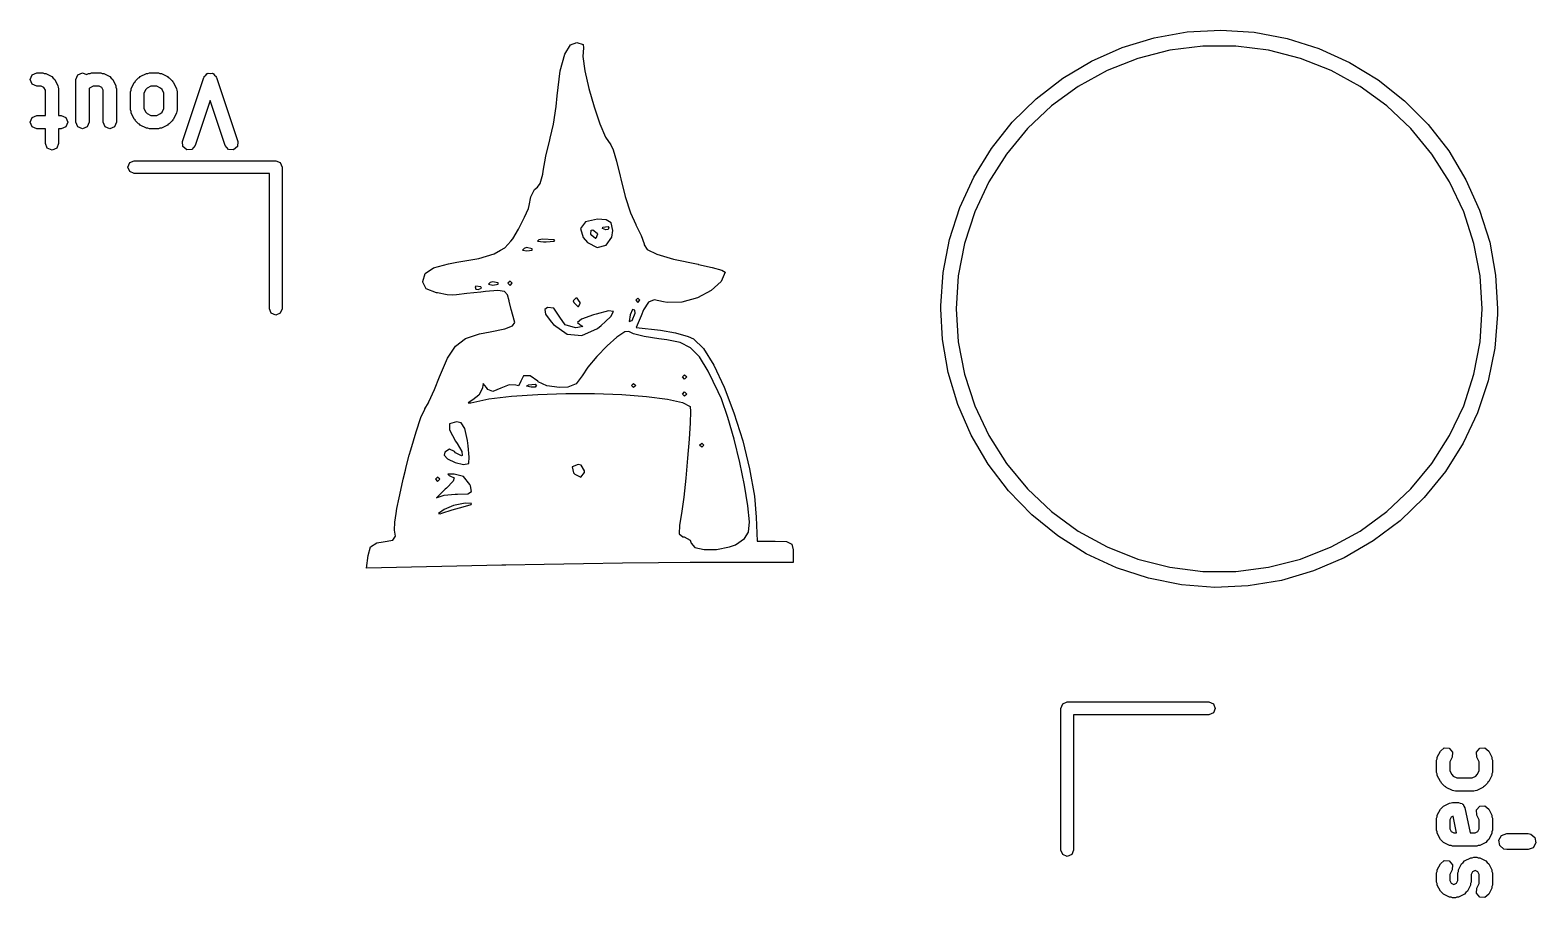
# Model space of a CAD drawing. Extents: x 83 to 117, y -104 to -70.4.
# Drawn here: x 102.83 to 116.97, y -78.53 to -70.39 of the extents above; entities that cross this region are included whole.
import ezdxf

# ---------------------------------------------------------------- set-up
doc = ezdxf.new("R2010")
doc.units = 0
doc.layers.add('BLACK', color=7, linetype='CONTINUOUS')

msp = doc.modelspace()

# ---------------------------------------------------------------- linework, layer by layer
at = {"layer": 'BLACK', "linetype": 'CONTINUOUS'}
for p, q in [((113.39, -70.4573), (113.699, -70.4023)), ((113.699, -70.4023), (114.014, -70.385)), ((114.014, -70.385), (114.328, -70.4056)), ((114.328, -70.4056), (114.637, -70.4638)), ((107.854, -70.6102), (107.908, -70.5227)), ((107.908, -70.5227), (107.967, -70.5)), ((107.967, -70.5), (108.026, -70.5193)), ((108.029, -70.5506), (108.024, -70.6332)), ((108.026, -70.5193), (108.029, -70.5506)), ((112.801, -70.6763), (113.088, -70.549)), ((113.088, -70.549), (113.39, -70.4573)), ((113.845, -70.535), (113.537, -70.5739)), ((114.155, -70.535), (113.845, -70.535)), ((114.463, -70.5739), (114.155, -70.535)), ((114.637, -70.4638), (114.937, -70.5587)), ((114.937, -70.5587), (115.224, -70.689)), ((107.812, -70.7678), (107.854, -70.6102)), ((108.024, -70.6332), (108.043, -70.7677)), ((112.53, -70.8372), (112.801, -70.6763)), ((113.237, -70.651), (112.948, -70.7652)), ((113.537, -70.5739), (113.237, -70.651)), ((114.763, -70.651), (114.463, -70.5739)), ((115.052, -70.7652), (114.763, -70.651)), ((115.224, -70.689), (115.492, -70.8527)), ((102.833, -70.8486), (102.852, -70.8044)), ((102.852, -70.8044), (102.896, -70.7861)), ((102.896, -70.7861), (102.953, -70.7861)), ((102.953, -70.7861), (102.966, -70.7916)), ((102.966, -70.7916), (102.981, -70.7927)), ((102.981, -70.7927), (103.038, -70.8212)), ((103.038, -70.8212), (103.051, -70.8362)), ((103.051, -70.8362), (103.066, -70.8492)), ((103.262, -70.8486), (103.28, -70.8044)), ((103.28, -70.8044), (103.324, -70.7861)), ((103.324, -70.7861), (103.363, -70.8021)), ((103.363, -70.8021), (103.382, -70.7927)), ((103.382, -70.7927), (103.397, -70.7916)), ((103.397, -70.7916), (103.41, -70.7861)), ((103.41, -70.7861), (103.496, -70.7861)), ((103.496, -70.7861), (103.509, -70.7916)), ((103.509, -70.7916), (103.524, -70.7927)), ((103.524, -70.7927), (103.581, -70.8212)), ((103.581, -70.8212), (103.594, -70.8362)), ((103.594, -70.8362), (103.609, -70.8492)), ((103.823, -70.8615), (103.852, -70.8329)), ((103.852, -70.8329), (103.861, -70.829)), ((103.861, -70.829), (103.868, -70.8212)), ((103.868, -70.8212), (103.925, -70.7927)), ((103.925, -70.7927), (103.939, -70.7916)), ((103.939, -70.7916), (103.953, -70.7861)), ((103.953, -70.7861), (104.039, -70.7861)), ((104.039, -70.7861), (104.052, -70.7916)), ((104.052, -70.7916), (104.067, -70.7927)), ((104.067, -70.7927), (104.124, -70.8212)), ((104.124, -70.8212), (104.13, -70.829)), ((104.13, -70.829), (104.14, -70.8329)), ((104.14, -70.8329), (104.168, -70.8615)), ((104.265, -71.4288), (104.465, -70.8288)), ((104.465, -70.8288), (104.468, -70.8253)), ((104.468, -70.8206), (104.483, -70.8076)), ((104.468, -70.8253), (104.468, -70.8206)), ((104.483, -70.8076), (104.496, -70.7927)), ((104.496, -70.7927), (104.501, -70.7923)), ((104.501, -70.7923), (104.505, -70.7893)), ((104.505, -70.7893), (104.524, -70.7907)), ((104.524, -70.7907), (104.544, -70.7893)), ((104.544, -70.7893), (104.548, -70.7923)), ((104.548, -70.7923), (104.552, -70.7927)), ((104.552, -70.7927), (104.565, -70.8076)), ((104.565, -70.8076), (104.58, -70.8206)), ((104.58, -70.8206), (104.581, -70.8253)), ((104.581, -70.8253), (104.584, -70.8288)), ((104.584, -70.8288), (104.784, -71.4288)), ((107.784, -71), (107.812, -70.7678)), ((108.043, -70.7677), (108.08, -70.9322)), ((112.281, -71.0294), (112.53, -70.8372)), ((112.948, -70.7652), (112.677, -70.9146)), ((115.323, -70.9146), (115.052, -70.7652)), ((102.852, -70.8928), (102.833, -70.8486)), ((102.896, -70.9111), (102.852, -70.8928)), ((102.938, -70.9111), (102.896, -70.9111)), ((102.963, -70.9237), (102.938, -70.9111)), ((102.976, -70.949), (102.963, -70.9237)), ((102.976, -71.1861), (102.976, -70.949)), ((103.066, -70.8492), (103.094, -70.9063)), ((103.094, -70.9063), (103.096, -70.9208)), ((103.096, -70.9208), (103.101, -70.9343)), ((103.101, -70.9343), (103.101, -71.1861)), ((103.262, -71.2486), (103.262, -70.8486)), ((103.39, -70.9285), (103.387, -70.9316)), ((103.387, -70.9316), (103.387, -71.2486)), ((103.425, -70.9111), (103.39, -70.9285)), ((103.481, -70.9111), (103.425, -70.9111)), ((103.506, -70.9237), (103.481, -70.9111)), ((103.519, -70.949), (103.506, -70.9237)), ((103.519, -71.2486), (103.519, -70.949)), ((103.609, -70.8492), (103.637, -70.9063)), ((103.637, -70.9063), (103.638, -70.9208)), ((103.638, -70.9208), (103.644, -70.9343)), ((103.644, -70.9343), (103.644, -71.2486)), ((103.776, -70.9629), (103.782, -70.9494)), ((103.776, -71.1343), (103.776, -70.9629)), ((103.782, -70.9494), (103.783, -70.9349)), ((103.783, -70.9349), (103.811, -70.8778)), ((103.811, -70.8778), (103.819, -70.871)), ((103.819, -70.871), (103.823, -70.8615)), ((103.919, -70.9427), (103.901, -70.9776)), ((103.901, -70.9776), (103.901, -71.1195)), ((103.933, -70.9285), (103.919, -70.9427)), ((103.968, -70.9111), (103.933, -70.9285)), ((104.024, -70.9111), (103.968, -70.9111)), ((104.059, -70.9285), (104.024, -70.9111)), ((104.073, -70.9427), (104.059, -70.9285)), ((104.09, -70.9776), (104.073, -70.9427)), ((104.09, -71.1195), (104.09, -70.9776)), ((104.168, -70.8615), (104.172, -70.871)), ((104.172, -70.871), (104.18, -70.8778)), ((104.18, -70.8778), (104.209, -70.9349)), ((104.209, -70.9349), (104.21, -70.9494)), ((104.21, -70.9494), (104.215, -70.9629)), ((104.215, -70.9629), (104.215, -71.1343)), ((108.08, -70.9322), (108.129, -71.1054)), ((112.677, -70.9146), (112.426, -71.0969)), ((115.574, -71.0969), (115.323, -70.9146)), ((115.492, -70.8527), (115.74, -71.0475)), ((103.901, -71.1195), (103.919, -71.1544)), ((104.073, -71.1544), (104.09, -71.1195)), ((104.524, -71.0462), (104.384, -71.4683)), ((104.665, -71.4683), (104.524, -71.0462)), ((107.747, -71.2673), (107.773, -71.101)), ((107.773, -71.101), (107.784, -71)), ((108.129, -71.1054), (108.184, -71.2655)), ((112.057, -71.2502), (112.281, -71.0294)), ((112.426, -71.0969), (112.2, -71.3093)), ((115.8, -71.3093), (115.574, -71.0969)), ((115.74, -71.0475), (115.962, -71.2707)), ((102.833, -71.2486), (102.852, -71.2044)), ((102.852, -71.2928), (102.833, -71.2486)), ((102.852, -71.2044), (102.896, -71.1861)), ((102.896, -71.1861), (102.976, -71.1861)), ((103.101, -71.1861), (103.124, -71.1861)), ((103.124, -71.1861), (103.168, -71.2044)), ((103.168, -71.2044), (103.187, -71.2486)), ((103.187, -71.2486), (103.168, -71.2928)), ((103.28, -71.2928), (103.262, -71.2486)), ((103.387, -71.2486), (103.368, -71.2928)), ((103.537, -71.2928), (103.519, -71.2486)), ((103.644, -71.2486), (103.626, -71.2928)), ((103.782, -71.1477), (103.776, -71.1343)), ((103.783, -71.1622), (103.782, -71.1477)), ((103.811, -71.2194), (103.783, -71.1622)), ((103.819, -71.2261), (103.811, -71.2194)), ((103.823, -71.2356), (103.819, -71.2261)), ((103.852, -71.2642), (103.823, -71.2356)), ((103.861, -71.2681), (103.852, -71.2642)), ((103.868, -71.2759), (103.861, -71.2681)), ((103.919, -71.1544), (103.933, -71.1686)), ((103.933, -71.1686), (103.968, -71.1861)), ((103.968, -71.1861), (104.024, -71.1861)), ((104.024, -71.1861), (104.059, -71.1686)), ((104.059, -71.1686), (104.073, -71.1544)), ((104.13, -71.2681), (104.124, -71.2759)), ((104.14, -71.2642), (104.13, -71.2681)), ((104.168, -71.2356), (104.14, -71.2642)), ((104.172, -71.2261), (104.168, -71.2356)), ((104.18, -71.2194), (104.172, -71.2261)), ((104.209, -71.1622), (104.18, -71.2194)), ((104.21, -71.1477), (104.209, -71.1622)), ((104.215, -71.1343), (104.21, -71.1477)), ((107.717, -71.4), (107.747, -71.2673)), ((108.184, -71.2655), (108.238, -71.3909)), ((111.861, -71.4964), (112.057, -71.2502)), ((102.896, -71.3111), (102.852, -71.2928)), ((102.976, -71.3111), (102.896, -71.3111)), ((102.976, -71.4486), (102.976, -71.3111)), ((103.124, -71.3111), (103.101, -71.3111)), ((103.101, -71.3111), (103.101, -71.4486)), ((103.168, -71.2928), (103.124, -71.3111)), ((103.324, -71.3111), (103.28, -71.2928)), ((103.368, -71.2928), (103.324, -71.3111)), ((103.581, -71.3111), (103.537, -71.2928)), ((103.626, -71.2928), (103.581, -71.3111)), ((103.925, -71.3045), (103.868, -71.2759)), ((103.939, -71.3055), (103.925, -71.3045)), ((103.953, -71.3111), (103.939, -71.3055)), ((104.039, -71.3111), (103.953, -71.3111)), ((104.052, -71.3055), (104.039, -71.3111)), ((104.067, -71.3045), (104.052, -71.3055)), ((104.124, -71.2759), (104.067, -71.3045)), ((107.713, -71.4154), (107.717, -71.4)), ((108.238, -71.3909), (108.286, -71.4601)), ((112.2, -71.3093), (112.002, -71.5482)), ((115.998, -71.5482), (115.8, -71.3093)), ((115.962, -71.2707), (116.155, -71.5188)), ((102.994, -71.4928), (102.976, -71.4486)), ((103.039, -71.5111), (102.994, -71.4928)), ((103.083, -71.4928), (103.039, -71.5111)), ((103.101, -71.4486), (103.083, -71.4928)), ((104.268, -71.4765), (104.265, -71.4288)), ((104.305, -71.5079), (104.268, -71.4765)), ((104.352, -71.5045), (104.305, -71.5079)), ((104.384, -71.4683), (104.352, -71.5045)), ((104.696, -71.5045), (104.665, -71.4683)), ((104.744, -71.5079), (104.696, -71.5045)), ((104.78, -71.4765), (104.744, -71.5079)), ((104.784, -71.4288), (104.78, -71.4765)), ((107.677, -71.5666), (107.713, -71.4154)), ((108.286, -71.4601), (108.288, -71.4616)), ((108.288, -71.4616), (108.31, -71.5086)), ((108.31, -71.5086), (108.341, -71.6132)), ((111.695, -71.7643), (111.861, -71.4964)), ((112.002, -71.5482), (111.836, -71.8101)), ((116.164, -71.8101), (115.998, -71.5482)), ((116.155, -71.5188), (116.317, -71.7885)), ((103.75, -71.67), (103.768, -71.6276)), ((103.768, -71.7124), (103.75, -71.67)), ((103.768, -71.6276), (103.81, -71.61)), ((103.81, -71.61), (105.14, -71.61)), ((105.14, -71.61), (105.182, -71.6276)), ((105.182, -71.6276), (105.2, -71.67)), ((105.2, -71.67), (105.2, -73)), ((107.652, -71.71), (107.677, -71.5666)), ((108.341, -71.6132), (108.375, -71.7544)), ((103.81, -71.73), (103.768, -71.7124)), ((105.08, -71.73), (103.81, -71.73)), ((105.08, -73), (105.08, -71.73)), ((107.598, -71.86), (107.624, -71.8247)), ((107.624, -71.8247), (107.648, -71.7372)), ((107.648, -71.7372), (107.652, -71.71)), ((108.375, -71.7544), (108.38, -71.7806)), ((108.38, -71.7806), (108.422, -71.9471)), ((111.564, -72.0501), (111.695, -71.7643)), ((111.836, -71.8101), (111.704, -72.0908)), ((116.296, -72.0908), (116.164, -71.8101)), ((116.317, -71.7885), (116.446, -72.0757)), ((107.521, -72.0302), (107.536, -71.9496)), ((107.536, -71.9496), (107.57, -71.881)), ((107.57, -71.881), (107.598, -71.86)), ((108.422, -71.9471), (108.472, -72.1009)), ((107.476, -72.1413), (107.512, -72.0578)), ((107.512, -72.0578), (107.521, -72.0302)), ((108.472, -72.1009), (108.52, -72.2093)), ((111.467, -72.3497), (111.564, -72.0501)), ((111.704, -72.0908), (111.608, -72.3858)), ((116.392, -72.3858), (116.296, -72.0908)), ((116.446, -72.0757), (116.54, -72.3762)), ((107.366, -72.3447), (107.419, -72.2541)), ((107.419, -72.2541), (107.424, -72.2452)), ((107.424, -72.2452), (107.476, -72.1413)), ((108.049, -72.1836), (108.002, -72.2452)), ((108.002, -72.2452), (108.027, -72.3308)), ((108.161, -72.16), (108.049, -72.1836)), ((108.103, -72.2631), (108.118, -72.26)), ((108.118, -72.26), (108.158, -72.289)), ((108.244, -72.165), (108.161, -72.16)), ((108.207, -72.2454), (108.213, -72.2333)), ((108.24, -72.26), (108.207, -72.2454)), ((108.213, -72.2333), (108.261, -72.2285)), ((108.261, -72.2571), (108.24, -72.26)), ((108.291, -72.1943), (108.244, -72.165)), ((108.261, -72.2285), (108.267, -72.2333)), ((108.267, -72.2333), (108.261, -72.2571)), ((108.304, -72.2663), (108.291, -72.1943)), ((108.52, -72.2093), (108.521, -72.2112)), ((108.521, -72.2112), (108.573, -72.3117)), ((107.291, -72.4274), (107.348, -72.364)), ((107.348, -72.364), (107.366, -72.3447)), ((107.61, -72.3524), (107.598, -72.364)), ((107.598, -72.364), (107.653, -72.3703)), ((107.649, -72.3462), (107.61, -72.3524)), ((107.75, -72.3524), (107.649, -72.3462)), ((107.653, -72.3703), (107.68, -72.3707)), ((107.68, -72.3707), (107.753, -72.3665)), ((107.761, -72.3562), (107.75, -72.3524)), ((107.753, -72.3665), (107.761, -72.3562)), ((108.027, -72.3308), (108.066, -72.3773)), ((108.066, -72.3773), (108.158, -72.4241)), ((108.1, -72.3), (108.103, -72.2631)), ((108.108, -72.312), (108.1, -72.3)), ((108.142, -72.34), (108.108, -72.312)), ((108.146, -72.339), (108.142, -72.34)), ((108.16, -72.3), (108.146, -72.339)), ((108.158, -72.289), (108.16, -72.3)), ((108.243, -72.404), (108.297, -72.3283)), ((108.297, -72.3283), (108.304, -72.2663)), ((108.573, -72.3117), (108.599, -72.3893)), ((108.599, -72.3893), (108.6, -72.3992)), ((108.6, -72.3992), (108.629, -72.4442)), ((111.407, -72.6587), (111.467, -72.3497)), ((111.608, -72.3858), (111.55, -72.6904)), ((116.45, -72.6904), (116.392, -72.3858)), ((116.54, -72.3762), (116.596, -72.6858)), ((106.84, -72.5637), (107.046, -72.5273)), ((107.046, -72.5273), (107.191, -72.4851)), ((107.191, -72.4851), (107.251, -72.4504)), ((107.251, -72.4504), (107.291, -72.4274)), ((107.472, -72.4327), (107.457, -72.4504)), ((107.457, -72.4504), (107.497, -72.4568)), ((107.496, -72.4263), (107.472, -72.4327)), ((107.549, -72.4358), (107.496, -72.4263)), ((107.497, -72.4568), (107.549, -72.4495)), ((107.549, -72.4495), (107.549, -72.4358)), ((108.158, -72.4241), (108.243, -72.404)), ((108.629, -72.4442), (108.718, -72.4883)), ((108.718, -72.4883), (108.875, -72.5335)), ((108.875, -72.5335), (109.106, -72.5822)), ((106.52, -72.7424), (106.543, -72.6694)), ((106.543, -72.6694), (106.62, -72.6164)), ((106.62, -72.6164), (106.761, -72.5772)), ((106.761, -72.5772), (106.84, -72.5637)), ((109.106, -72.5822), (109.11, -72.5831)), ((109.11, -72.5831), (109.239, -72.6112)), ((109.239, -72.6112), (109.329, -72.638)), ((109.36, -72.6563), (109.324, -72.7453)), ((109.329, -72.638), (109.36, -72.6563)), ((111.385, -72.9726), (111.407, -72.6587)), ((106.52, -72.7503), (106.52, -72.7424)), ((106.531, -72.7704), (106.52, -72.7503)), ((106.543, -72.7933), (106.531, -72.7704)), ((106.553, -72.8124), (106.543, -72.7933)), ((106.65, -72.8494), (106.553, -72.8124)), ((107.019, -72.7885), (107.013, -72.7933)), ((107.013, -72.7933), (107.019, -72.8171)), ((107.067, -72.7933), (107.019, -72.7885)), ((107.019, -72.8171), (107.04, -72.82)), ((107.04, -72.82), (107.073, -72.8054)), ((107.073, -72.8054), (107.067, -72.7933)), ((107.152, -72.7527), (107.137, -72.7704)), ((107.137, -72.7704), (107.177, -72.7768)), ((107.176, -72.7463), (107.152, -72.7527)), ((107.229, -72.7558), (107.176, -72.7463)), ((107.177, -72.7768), (107.229, -72.7695)), ((107.229, -72.76), (107.229, -72.7558)), ((107.229, -72.7695), (107.229, -72.76)), ((107.34, -72.74), (107.32, -72.76)), ((107.32, -72.76), (107.34, -72.78)), ((107.36, -72.76), (107.34, -72.74)), ((107.34, -72.78), (107.36, -72.76)), ((109.324, -72.7453), (109.229, -72.8288)), ((111.55, -72.6904), (111.53, -73)), ((116.47, -73), (116.45, -72.6904)), ((116.596, -72.6858), (116.615, -73)), ((106.659, -72.8513), (106.65, -72.8494)), ((106.751, -72.8683), (106.659, -72.8513)), ((106.8, -72.8733), (106.751, -72.8683)), ((106.837, -72.8688), (106.8, -72.8733)), ((106.933, -72.8579), (106.837, -72.8688)), ((107.065, -72.8435), (106.933, -72.8579)), ((107.109, -72.8387), (107.065, -72.8435)), ((107.225, -72.8294), (107.109, -72.8387)), ((107.288, -72.8369), (107.225, -72.8294)), ((107.316, -72.8679), (107.288, -72.8369)), ((107.331, -72.9245), (107.316, -72.8679)), ((107.332, -72.9286), (107.331, -72.9245)), ((107.35, -73.0072), (107.332, -72.9286)), ((107.958, -72.9), (107.934, -72.9245)), ((107.934, -72.9245), (107.94, -72.94)), ((107.94, -72.94), (107.976, -72.9782)), ((107.969, -72.9015), (107.958, -72.9)), ((107.984, -72.92), (107.969, -72.9015)), ((107.982, -72.98), (108, -72.9491)), ((108, -72.94), (107.984, -72.92)), ((108, -72.9491), (108, -72.94)), ((108.54, -72.9), (108.52, -72.92)), ((108.52, -72.92), (108.54, -72.94)), ((108.56, -72.92), (108.54, -72.9)), ((108.54, -72.94), (108.56, -72.92)), ((108.639, -72.9379), (108.594, -73.0112)), ((108.693, -72.9175), (108.639, -72.9379)), ((108.781, -72.9345), (108.693, -72.9175)), ((108.816, -72.9418), (108.781, -72.9345)), ((108.954, -72.9375), (108.816, -72.9418)), ((109.099, -72.8963), (108.954, -72.9375)), ((109.229, -72.8288), (109.099, -72.8963)), ((105.098, -73.0424), (105.08, -73)), ((105.14, -73.06), (105.098, -73.0424)), ((105.182, -73.0424), (105.14, -73.06)), ((105.2, -73), (105.182, -73.0424)), ((107.353, -73.017), (107.35, -73.0072)), ((107.38, -73.1053), (107.353, -73.017)), ((107.385, -73.1277), (107.38, -73.1053)), ((107.691, -72.9878), (107.666, -73.0072)), ((107.666, -73.0072), (107.673, -73.0501)), ((107.673, -73.0501), (107.725, -73.1233)), ((107.75, -72.9947), (107.691, -72.9878)), ((107.807, -73.08), (107.75, -72.9947)), ((107.859, -73.1506), (107.807, -73.08)), ((108.012, -73.0983), (107.974, -73.1284)), ((107.976, -72.9782), (107.982, -72.98)), ((108.124, -73.0569), (108.012, -73.0983)), ((108.148, -73.0493), (108.124, -73.0569)), ((108.265, -73.0197), (108.148, -73.0493)), ((108.238, -73.1185), (108.288, -73.0716)), ((108.311, -73.0266), (108.265, -73.0197)), ((108.288, -73.0716), (108.311, -73.0266)), ((108.469, -73.0568), (108.46, -73.1185)), ((108.491, -73.0052), (108.469, -73.0568)), ((108.487, -73.1093), (108.515, -73.0401)), ((108.512, -73.0145), (108.491, -73.0052)), ((108.515, -73.0401), (108.512, -73.0145)), ((108.57, -73.0674), (108.524, -73.1748)), ((108.594, -73.0112), (108.57, -73.0674)), ((111.387, -73), (111.385, -72.9726)), ((111.401, -73.287), (111.387, -73)), ((111.53, -73), (111.55, -73.3096)), ((116.45, -73.3096), (116.47, -73)), ((116.614, -73.0548), (116.589, -73.3685)), ((116.615, -73), (116.614, -73.0548)), ((106.922, -73.2793), (107.053, -73.2351)), ((107.053, -73.2351), (107.154, -73.2148)), ((107.154, -73.2148), (107.292, -73.1869)), ((107.292, -73.1869), (107.364, -73.1602)), ((107.364, -73.1602), (107.385, -73.1277)), ((107.725, -73.1233), (107.747, -73.1472)), ((107.747, -73.1472), (107.877, -73.2393)), ((107.956, -73.1772), (107.859, -73.1506)), ((107.877, -73.2393), (108.015, -73.2519)), ((107.978, -73.1763), (107.956, -73.1772)), ((107.974, -73.1284), (107.994, -73.1472)), ((108.023, -73.1673), (107.978, -73.1763)), ((107.994, -73.1472), (108.023, -73.1673)), ((108.015, -73.2519), (108.161, -73.1848)), ((108.161, -73.1848), (108.197, -73.1564)), ((108.197, -73.1564), (108.238, -73.1185)), ((108.418, -73.2166), (108.344, -73.2668)), ((108.456, -73.2131), (108.418, -73.2166)), ((108.499, -73.2359), (108.456, -73.2131)), ((108.46, -73.1185), (108.485, -73.1111)), ((108.485, -73.1111), (108.487, -73.1093)), ((108.601, -73.2611), (108.499, -73.2359)), ((108.524, -73.1748), (108.752, -73.2016)), ((108.752, -73.2016), (108.894, -73.2257)), ((108.894, -73.2257), (109.014, -73.2588)), ((106.754, -73.4648), (106.829, -73.3502)), ((106.829, -73.3502), (106.922, -73.2793)), ((108.251, -73.3487), (108.154, -73.4476)), ((108.344, -73.2668), (108.251, -73.3487)), ((108.738, -73.2812), (108.601, -73.2611)), ((108.812, -73.2903), (108.738, -73.2812)), ((108.939, -73.3179), (108.812, -73.2903)), ((109.036, -73.3675), (108.939, -73.3179)), ((109.014, -73.2588), (109.064, -73.2812)), ((109.118, -73.4523), (109.036, -73.3675)), ((109.064, -73.2812), (109.156, -73.3737)), ((109.156, -73.3737), (109.254, -73.5306)), ((111.454, -73.5971), (111.401, -73.287)), ((111.55, -73.3096), (111.608, -73.6142)), ((116.392, -73.6142), (116.45, -73.3096)), ((116.589, -73.3685), (116.526, -73.6768)), ((106.679, -73.64), (106.754, -73.4648)), ((108.154, -73.4476), (108.07, -73.5484)), ((109.2, -73.5854), (109.118, -73.4523)), ((109.254, -73.5306), (109.351, -73.7368)), ((106.632, -73.7563), (106.679, -73.64)), ((107.468, -73.6284), (107.44, -73.6796)), ((107.53, -73.6284), (107.468, -73.6284)), ((107.6, -73.68), (107.53, -73.6284)), ((108.016, -73.63), (107.961, -73.7053)), ((108.07, -73.5484), (108.016, -73.63)), ((108.96, -73.64), (108.98, -73.62)), ((108.98, -73.66), (108.96, -73.64)), ((108.98, -73.62), (109, -73.64)), ((109, -73.64), (108.98, -73.66)), ((109.296, -73.78), (109.2, -73.5854)), ((111.544, -73.8987), (111.454, -73.5971)), ((111.608, -73.6142), (111.704, -73.9092)), ((116.296, -73.9092), (116.392, -73.6142)), ((106.579, -73.8722), (106.632, -73.7563)), ((107.048, -73.8097), (106.99, -73.8551)), ((107.081, -73.7439), (107.048, -73.8097)), ((107.088, -73.702), (107.081, -73.7393)), ((107.081, -73.7393), (107.081, -73.7439)), ((107.118, -73.7382), (107.088, -73.702)), ((107.133, -73.7589), (107.118, -73.7382)), ((107.177, -73.7753), (107.133, -73.7589)), ((107.254, -73.7434), (107.177, -73.7753)), ((107.332, -73.7148), (107.254, -73.7434)), ((107.396, -73.7176), (107.332, -73.7148)), ((107.354, -73.82), (107.601, -73.803)), ((107.419, -73.7229), (107.396, -73.7176)), ((107.44, -73.6824), (107.419, -73.7229)), ((107.44, -73.6796), (107.44, -73.6824)), ((107.494, -73.7271), (107.512, -73.7127)), ((107.537, -73.7368), (107.494, -73.7271)), ((107.512, -73.7127), (107.575, -73.7079)), ((107.577, -73.734), (107.537, -73.7368)), ((107.575, -73.7079), (107.589, -73.7158)), ((107.589, -73.7158), (107.577, -73.734)), ((107.605, -73.6853), (107.6, -73.68)), ((107.601, -73.803), (107.865, -73.7949)), ((107.685, -73.7245), (107.605, -73.6853)), ((107.804, -73.74), (107.685, -73.7245)), ((107.882, -73.7359), (107.804, -73.74)), ((107.865, -73.7949), (108.133, -73.7956)), ((107.961, -73.7053), (107.882, -73.7359)), ((108.133, -73.7956), (108.39, -73.8048)), ((108.39, -73.8048), (108.623, -73.8222)), ((108.48, -73.72), (108.5, -73.7)), ((108.5, -73.74), (108.48, -73.72)), ((108.5, -73.7), (108.52, -73.72)), ((108.52, -73.72), (108.5, -73.74)), ((108.96, -73.8), (108.98, -73.78)), ((108.98, -73.82), (108.96, -73.8)), ((108.98, -73.78), (109, -73.8)), ((109, -73.8), (108.98, -73.82)), ((109.325, -73.8461), (109.296, -73.78)), ((109.351, -73.7368), (109.443, -73.9776)), ((116.526, -73.6768), (116.426, -73.9754)), ((106.503, -74.0196), (106.539, -73.9426)), ((106.539, -73.9426), (106.541, -73.94)), ((106.541, -73.94), (106.573, -73.8826)), ((106.573, -73.8826), (106.579, -73.8722)), ((106.99, -73.8551), (106.947, -73.8826)), ((106.947, -73.8826), (106.972, -73.8819)), ((106.972, -73.8819), (107.14, -73.8462)), ((107.14, -73.8462), (107.354, -73.82)), ((108.623, -73.8222), (108.818, -73.8476)), ((108.818, -73.8476), (108.959, -73.8807)), ((108.959, -73.8807), (109.031, -73.9177)), ((109.031, -73.9177), (109.036, -73.9634)), ((109.385, -74.0187), (109.325, -73.8461)), ((111.67, -74.1872), (111.544, -73.8987)), ((111.704, -73.9092), (111.836, -74.1899)), ((116.164, -74.1899), (116.296, -73.9092)), ((106.458, -74.1532), (106.503, -74.0196)), ((106.773, -74.0785), (106.77, -74.1374)), ((106.838, -74.06), (106.773, -74.0785)), ((106.88, -74.0701), (106.838, -74.06)), ((106.917, -74.1229), (106.88, -74.0701)), ((109.032, -74.0711), (109.022, -74.223)), ((109.036, -73.9634), (109.032, -74.0711)), ((109.445, -74.2233), (109.385, -74.0187)), ((109.443, -73.9776), (109.525, -74.2378)), ((116.426, -73.9754), (116.292, -74.2598)), ((106.408, -74.3242), (106.458, -74.1532)), ((106.77, -74.1374), (106.827, -74.2419)), ((106.942, -74.2375), (106.917, -74.1229)), ((106.948, -74.287), (106.942, -74.2375)), ((109.022, -74.223), (109.008, -74.4017)), ((109.499, -74.4418), (109.445, -74.2233)), ((109.525, -74.2378), (109.59, -74.5026)), ((111.83, -74.4585), (111.67, -74.1872)), ((111.836, -74.1899), (112.002, -74.4518)), ((115.998, -74.4518), (116.164, -74.1899)), ((106.366, -74.4844), (106.394, -74.3746)), ((106.394, -74.3746), (106.408, -74.3242)), ((106.728, -74.3471), (106.72, -74.3746)), ((106.72, -74.3746), (106.752, -74.4096)), ((106.773, -74.3185), (106.728, -74.3471)), ((106.82, -74.3393), (106.773, -74.3185)), ((106.828, -74.3508), (106.82, -74.3393)), ((106.827, -74.2419), (106.843, -74.2638)), ((106.885, -74.38), (106.828, -74.3508)), ((106.843, -74.2638), (106.887, -74.339)), ((106.891, -74.3783), (106.885, -74.38)), ((106.887, -74.339), (106.891, -74.3783)), ((106.957, -74.3917), (106.948, -74.287)), ((109.12, -74.28), (109.14, -74.26)), ((109.14, -74.3), (109.12, -74.28)), ((109.14, -74.26), (109.16, -74.28)), ((109.16, -74.28), (109.14, -74.3)), ((116.292, -74.2598), (116.124, -74.526)), ((106.337, -74.6), (106.358, -74.5138)), ((106.358, -74.5138), (106.366, -74.4844)), ((106.752, -74.4096), (106.825, -74.4418)), ((106.825, -74.4418), (106.903, -74.4601)), ((106.903, -74.4601), (106.952, -74.4532)), ((106.952, -74.4532), (106.954, -74.4494)), ((106.954, -74.4494), (106.957, -74.3917)), ((107.98, -74.46), (107.925, -74.4844)), ((107.925, -74.4844), (107.935, -74.5397)), ((108.008, -74.467), (107.98, -74.46)), ((108.04, -74.52), (108.008, -74.467)), ((108.039, -74.5372), (108.04, -74.52)), ((109.008, -74.4017), (108.99, -74.5895)), ((109.543, -74.6562), (109.499, -74.4418)), ((109.59, -74.5026), (109.635, -74.757)), ((112.02, -74.7087), (111.83, -74.4585)), ((112.002, -74.4518), (112.2, -74.6907)), ((115.8, -74.6907), (115.998, -74.4518)), ((106.313, -74.7029), (106.337, -74.6)), ((106.66, -74.58), (106.64, -74.6)), ((106.64, -74.6), (106.66, -74.62)), ((106.68, -74.6), (106.66, -74.58)), ((106.66, -74.62), (106.68, -74.6)), ((106.807, -74.6192), (106.743, -74.6842)), ((106.816, -74.5528), (106.757, -74.5535)), ((106.757, -74.5535), (106.768, -74.5647)), ((106.768, -74.5647), (106.774, -74.5665)), ((106.774, -74.5665), (106.815, -74.5858)), ((106.815, -74.5858), (106.807, -74.6192)), ((106.902, -74.5743), (106.816, -74.5528)), ((106.964, -74.65), (106.902, -74.5743)), ((106.968, -74.6601), (106.964, -74.65)), ((106.978, -74.7136), (106.968, -74.6601)), ((107.935, -74.5397), (107.947, -74.5533)), ((107.947, -74.5533), (108.005, -74.5788)), ((108.005, -74.5788), (108.039, -74.5372)), ((108.99, -74.5895), (108.971, -74.7689)), ((109.574, -74.8486), (109.543, -74.6562)), ((116.124, -74.526), (115.925, -74.77)), ((106.278, -74.8727), (106.298, -74.7741)), ((106.298, -74.7741), (106.313, -74.7029)), ((106.67, -74.7526), (106.65, -74.7741)), ((106.65, -74.7741), (106.656, -74.77)), ((106.656, -74.77), (106.72, -74.7503)), ((106.732, -74.6937), (106.67, -74.7526)), ((106.72, -74.7503), (106.825, -74.7403)), ((106.743, -74.6842), (106.732, -74.6937)), ((106.825, -74.7403), (106.847, -74.74)), ((106.847, -74.74), (106.943, -74.7357)), ((106.943, -74.7357), (106.978, -74.7136)), ((108.971, -74.7689), (108.951, -74.9222)), ((109.635, -74.757), (109.652, -74.9547)), ((112.24, -74.9341), (112.02, -74.7087)), ((112.2, -74.6907), (112.426, -74.9031)), ((115.574, -74.9031), (115.8, -74.6907)), ((115.925, -74.77), (115.698, -74.9885)), ((106.257, -75.004), (106.27, -74.9211)), ((106.27, -74.9211), (106.278, -74.8727)), ((106.72, -74.8842), (106.667, -74.9211)), ((106.667, -74.9211), (106.685, -74.9227)), ((106.685, -74.9227), (106.7, -74.9178)), ((106.7, -74.9178), (106.798, -74.8872)), ((106.81, -74.8447), (106.72, -74.8842)), ((106.798, -74.8872), (106.9, -74.8591)), ((106.92, -74.8255), (106.81, -74.8447)), ((106.9, -74.8591), (106.976, -74.8378)), ((106.977, -74.8286), (106.92, -74.8255)), ((106.976, -74.8378), (106.977, -74.8286)), ((108.951, -74.9222), (108.933, -75.03)), ((109.588, -75.0009), (109.574, -74.8486)), ((112.485, -75.1316), (112.24, -74.9341)), ((112.426, -74.9031), (112.677, -75.0854)), ((115.323, -75.0854), (115.574, -74.9031)), ((106.256, -75.078), (106.257, -75.004)), ((106.265, -75.1351), (106.256, -75.078)), ((108.933, -75.03), (108.928, -75.1118)), ((109.581, -75.0953), (109.588, -75.0009)), ((109.652, -74.9547), (109.66, -75.1799)), ((112.677, -75.0854), (112.948, -75.2348)), ((115.052, -75.2348), (115.323, -75.0854)), ((115.698, -74.9885), (115.447, -75.1781)), ((106.029, -75.2333), (106.088, -75.1969)), ((106.088, -75.1969), (106.15, -75.1875)), ((106.15, -75.1875), (106.238, -75.1717)), ((106.238, -75.1717), (106.265, -75.1351)), ((108.928, -75.1118), (108.963, -75.1394)), ((108.963, -75.1394), (108.975, -75.14)), ((108.975, -75.14), (109.031, -75.17)), ((109.031, -75.17), (109.04, -75.2)), ((109.04, -75.2), (109.075, -75.2393)), ((109.4, -75.235), (109.457, -75.2139)), ((109.457, -75.2139), (109.541, -75.1545)), ((109.541, -75.1545), (109.581, -75.0953)), ((109.66, -75.1799), (109.83, -75.1799)), ((109.83, -75.1799), (109.937, -75.1847)), ((109.937, -75.1847), (109.986, -75.2076)), ((109.986, -75.2076), (110, -75.2614)), ((112.752, -75.2981), (112.485, -75.1316)), ((115.447, -75.1781), (115.175, -75.3362)), ((105.993, -75.4331), (106.007, -75.3165)), ((106.007, -75.3165), (106.029, -75.2333)), ((109.075, -75.2393), (109.163, -75.2588)), ((109.163, -75.2588), (109.279, -75.2577)), ((109.279, -75.2577), (109.4, -75.235)), ((110, -75.2614), (110, -75.28)), ((110, -75.28), (110, -75.38)), ((113.037, -75.4314), (112.752, -75.2981)), ((112.948, -75.2348), (113.237, -75.349)), ((113.237, -75.349), (113.537, -75.4261)), ((114.463, -75.4261), (114.763, -75.349)), ((114.763, -75.349), (115.052, -75.2348)), ((115.175, -75.3362), (114.886, -75.4604)), ((107.263, -75.4065), (105.993, -75.4331)), ((107.302, -75.4057), (107.263, -75.4065)), ((107.661, -75.3989), (107.302, -75.4057)), ((108.031, -75.3927), (107.661, -75.3989)), ((108.396, -75.3875), (108.031, -75.3927)), ((108.735, -75.3835), (108.396, -75.3875)), ((109.032, -75.3809), (108.735, -75.3835)), ((109.267, -75.38), (109.032, -75.3809)), ((110, -75.38), (109.267, -75.38)), ((113.336, -75.5294), (113.037, -75.4314)), ((113.537, -75.4261), (113.845, -75.465)), ((113.845, -75.465), (114.155, -75.465)), ((114.155, -75.465), (114.463, -75.4261)), ((114.886, -75.4604), (114.584, -75.549)), ((113.645, -75.5908), (113.336, -75.5294)), ((113.959, -75.6147), (113.645, -75.5908)), ((114.273, -75.6007), (113.959, -75.6147)), ((114.584, -75.549), (114.273, -75.6007)), ((112.513, -76.75), (112.53, -76.7076)), ((112.513, -78.08), (112.513, -76.75)), ((112.53, -76.7076), (112.573, -76.69)), ((112.573, -76.69), (113.903, -76.69)), ((113.903, -76.69), (113.945, -76.7076)), ((113.945, -76.7076), (113.963, -76.75)), ((113.963, -76.75), (113.945, -76.7924)), ((113.903, -76.81), (112.633, -76.81)), ((112.633, -76.81), (112.633, -78.08)), ((113.945, -76.7924), (113.903, -76.81)), ((116.047, -77.2237), (116.048, -77.2092)), ((116.048, -77.2092), (116.077, -77.152)), ((116.077, -77.152), (116.113, -77.1207)), ((116.113, -77.1207), (116.161, -77.1241)), ((116.161, -77.1241), (116.192, -77.1602)), ((116.189, -77.208), (116.167, -77.2519)), ((116.192, -77.1602), (116.189, -77.208)), ((116.416, -77.1602), (116.448, -77.1241)), ((116.42, -77.208), (116.416, -77.1602)), ((116.442, -77.2519), (116.42, -77.208)), ((116.448, -77.1241), (116.495, -77.1207)), ((116.495, -77.1207), (116.532, -77.152)), ((116.532, -77.152), (116.56, -77.2092)), ((116.56, -77.2092), (116.561, -77.2237)), ((116.042, -77.2371), (116.047, -77.2237)), ((116.042, -77.3514), (116.042, -77.2371)), ((116.167, -77.2519), (116.167, -77.3367)), ((116.167, -77.3367), (116.184, -77.3715)), ((116.424, -77.3715), (116.442, -77.3367)), ((116.442, -77.3367), (116.442, -77.2519)), ((116.561, -77.2237), (116.567, -77.2371)), ((116.567, -77.2371), (116.567, -77.3514)), ((116.047, -77.3649), (116.042, -77.3514)), ((116.048, -77.3794), (116.047, -77.3649)), ((116.077, -77.4365), (116.048, -77.3794)), ((116.085, -77.4433), (116.077, -77.4365)), ((116.089, -77.4528), (116.085, -77.4433)), ((116.117, -77.4813), (116.089, -77.4528)), ((116.127, -77.4853), (116.117, -77.4813)), ((116.133, -77.493), (116.127, -77.4853)), ((116.184, -77.3715), (116.198, -77.3858)), ((116.198, -77.3858), (116.233, -77.4032)), ((116.233, -77.4032), (116.375, -77.4032)), ((116.375, -77.4032), (116.41, -77.3858)), ((116.41, -77.3858), (116.424, -77.3715)), ((116.482, -77.4853), (116.475, -77.493)), ((116.491, -77.4813), (116.482, -77.4853)), ((116.52, -77.4528), (116.491, -77.4813)), ((116.524, -77.4433), (116.52, -77.4528)), ((116.532, -77.4365), (116.524, -77.4433)), ((116.56, -77.3794), (116.532, -77.4365)), ((116.561, -77.3649), (116.56, -77.3794)), ((116.567, -77.3514), (116.561, -77.3649)), ((116.191, -77.5216), (116.133, -77.493)), ((116.177, -77.6374), (116.19, -77.6318)), ((116.19, -77.6318), (116.247, -77.6318)), ((116.205, -77.5226), (116.191, -77.5216)), ((116.219, -77.5282), (116.205, -77.5226)), ((116.39, -77.5282), (116.219, -77.5282)), ((116.247, -77.6318), (116.264, -77.6388)), ((116.403, -77.5226), (116.39, -77.5282)), ((116.418, -77.5216), (116.403, -77.5226)), ((116.475, -77.493), (116.418, -77.5216)), ((116.042, -77.78), (116.047, -77.7666)), ((116.047, -77.7666), (116.048, -77.752)), ((116.048, -77.752), (116.077, -77.6949)), ((116.077, -77.6949), (116.092, -77.6819)), ((116.092, -77.6819), (116.105, -77.667)), ((116.105, -77.667), (116.162, -77.6384)), ((116.162, -77.6384), (116.177, -77.6374)), ((116.179, -77.7694), (116.167, -77.7948)), ((116.197, -77.7608), (116.179, -77.7694)), ((116.228, -77.9175), (116.197, -77.7608)), ((116.264, -77.6388), (116.282, -77.6423)), ((116.282, -77.6423), (116.285, -77.6476)), ((116.285, -77.6476), (116.291, -77.6501)), ((116.291, -77.6501), (116.298, -77.6669)), ((116.298, -77.6669), (116.308, -77.682)), ((116.308, -77.682), (116.356, -77.9175)), ((116.416, -77.7031), (116.448, -77.667)), ((116.42, -77.7508), (116.416, -77.7031)), ((116.442, -77.7948), (116.42, -77.7508)), ((116.448, -77.667), (116.495, -77.6636)), ((116.495, -77.6636), (116.532, -77.6949)), ((116.532, -77.6949), (116.56, -77.752)), ((116.56, -77.752), (116.561, -77.7666)), ((116.561, -77.7666), (116.567, -77.78)), ((116.042, -77.8943), (116.042, -77.78)), ((116.047, -77.9077), (116.042, -77.8943)), ((116.048, -77.9222), (116.047, -77.9077)), ((116.167, -77.7948), (116.167, -77.8795)), ((116.167, -77.8795), (116.179, -77.9048)), ((116.179, -77.9048), (116.205, -77.9175)), ((116.404, -77.9175), (116.429, -77.9048)), ((116.429, -77.9048), (116.442, -77.8795)), ((116.442, -77.8795), (116.442, -77.7948)), ((116.561, -77.9077), (116.56, -77.9222)), ((116.567, -77.8943), (116.561, -77.9077)), ((116.567, -77.78), (116.567, -77.8943)), ((116.077, -77.9794), (116.048, -77.9222)), ((116.092, -77.9924), (116.077, -77.9794)), ((116.105, -78.0073), (116.092, -77.9924)), ((116.162, -78.0359), (116.105, -78.0073)), ((116.177, -78.0369), (116.162, -78.0359)), ((116.19, -78.0425), (116.177, -78.0369)), ((116.419, -78.0425), (116.19, -78.0425)), ((116.205, -77.9175), (116.228, -77.9175)), ((116.356, -77.9175), (116.404, -77.9175)), ((116.432, -78.0369), (116.419, -78.0425)), ((116.447, -78.0359), (116.432, -78.0369)), ((116.504, -78.0073), (116.447, -78.0359)), ((116.517, -77.9924), (116.504, -78.0073)), ((116.532, -77.9794), (116.517, -77.9924)), ((116.56, -77.9222), (116.532, -77.9794)), ((116.626, -77.987), (116.652, -77.9425)), ((116.635, -78.0375), (116.626, -77.987)), ((116.674, -78.0705), (116.635, -78.0375)), ((116.652, -77.9425), (116.7, -77.925)), ((116.7, -77.925), (116.9, -77.925)), ((116.9, -77.925), (116.926, -77.9295)), ((116.948, -78.0575), (116.9, -78.075)), ((116.926, -77.9295), (116.965, -77.9625)), ((116.974, -78.013), (116.948, -78.0575)), ((116.965, -77.9625), (116.974, -78.013)), ((112.53, -78.1224), (112.513, -78.08)), ((112.573, -78.14), (112.53, -78.1224)), ((112.615, -78.1224), (112.573, -78.14)), ((112.633, -78.08), (112.615, -78.1224)), ((116.077, -78.2092), (116.113, -78.1778)), ((116.113, -78.1778), (116.161, -78.1812)), ((116.161, -78.1812), (116.192, -78.2174)), ((116.277, -78.2092), (116.292, -78.1962)), ((116.292, -78.1962), (116.305, -78.1812)), ((116.305, -78.1812), (116.362, -78.1527)), ((116.362, -78.1527), (116.377, -78.1516)), ((116.377, -78.1516), (116.39, -78.1461)), ((116.39, -78.1461), (116.419, -78.1461)), ((116.419, -78.1461), (116.432, -78.1516)), ((116.432, -78.1516), (116.447, -78.1527)), ((116.447, -78.1527), (116.504, -78.1812)), ((116.504, -78.1812), (116.517, -78.1962)), ((116.517, -78.1962), (116.532, -78.2092)), ((116.7, -78.075), (116.674, -78.0705)), ((116.9, -78.075), (116.7, -78.075)), ((116.042, -78.2943), (116.047, -78.2808)), ((116.042, -78.38), (116.042, -78.2943)), ((116.047, -78.2808), (116.048, -78.2663)), ((116.048, -78.2663), (116.077, -78.2092)), ((116.189, -78.2651), (116.167, -78.309)), ((116.167, -78.309), (116.167, -78.3652)), ((116.192, -78.2174), (116.189, -78.2651)), ((116.242, -78.2943), (116.247, -78.2808)), ((116.242, -78.3652), (116.242, -78.2943)), ((116.247, -78.2808), (116.248, -78.2663)), ((116.248, -78.2663), (116.277, -78.2092)), ((116.379, -78.2837), (116.367, -78.309)), ((116.367, -78.309), (116.367, -78.38)), ((116.404, -78.2713), (116.379, -78.2837)), ((116.429, -78.2837), (116.404, -78.2713)), ((116.442, -78.309), (116.429, -78.2837)), ((116.442, -78.3938), (116.442, -78.309)), ((116.532, -78.2092), (116.56, -78.2663)), ((116.56, -78.2663), (116.561, -78.2808)), ((116.561, -78.2808), (116.567, -78.2943)), ((116.567, -78.2943), (116.567, -78.4086)), ((116.047, -78.3934), (116.042, -78.38)), ((116.048, -78.408), (116.047, -78.3934)), ((116.077, -78.4651), (116.048, -78.408)), ((116.092, -78.4781), (116.077, -78.4651)), ((116.105, -78.493), (116.092, -78.4781)), ((116.167, -78.3652), (116.179, -78.3906)), ((116.179, -78.3906), (116.204, -78.403)), ((116.204, -78.403), (116.229, -78.3906)), ((116.229, -78.3906), (116.242, -78.3652)), ((116.317, -78.4781), (116.304, -78.493)), ((116.332, -78.4651), (116.317, -78.4781)), ((116.36, -78.408), (116.332, -78.4651)), ((116.361, -78.3934), (116.36, -78.408)), ((116.367, -78.38), (116.361, -78.3934)), ((116.416, -78.4855), (116.42, -78.4378)), ((116.42, -78.4378), (116.442, -78.3938)), ((116.56, -78.4365), (116.532, -78.4937)), ((116.561, -78.422), (116.56, -78.4365)), ((116.567, -78.4086), (116.561, -78.422)), ((116.162, -78.5216), (116.105, -78.493)), ((116.177, -78.5226), (116.162, -78.5216)), ((116.19, -78.5282), (116.177, -78.5226)), ((116.219, -78.5282), (116.19, -78.5282)), ((116.232, -78.5226), (116.219, -78.5282)), ((116.247, -78.5216), (116.232, -78.5226)), ((116.304, -78.493), (116.247, -78.5216)), ((116.448, -78.5216), (116.416, -78.4855)), ((116.495, -78.525), (116.448, -78.5216)), ((116.532, -78.4937), (116.495, -78.525))]:
    msp.add_line(p, q, dxfattribs=at)

doc.saveas('drawing.dxf')
